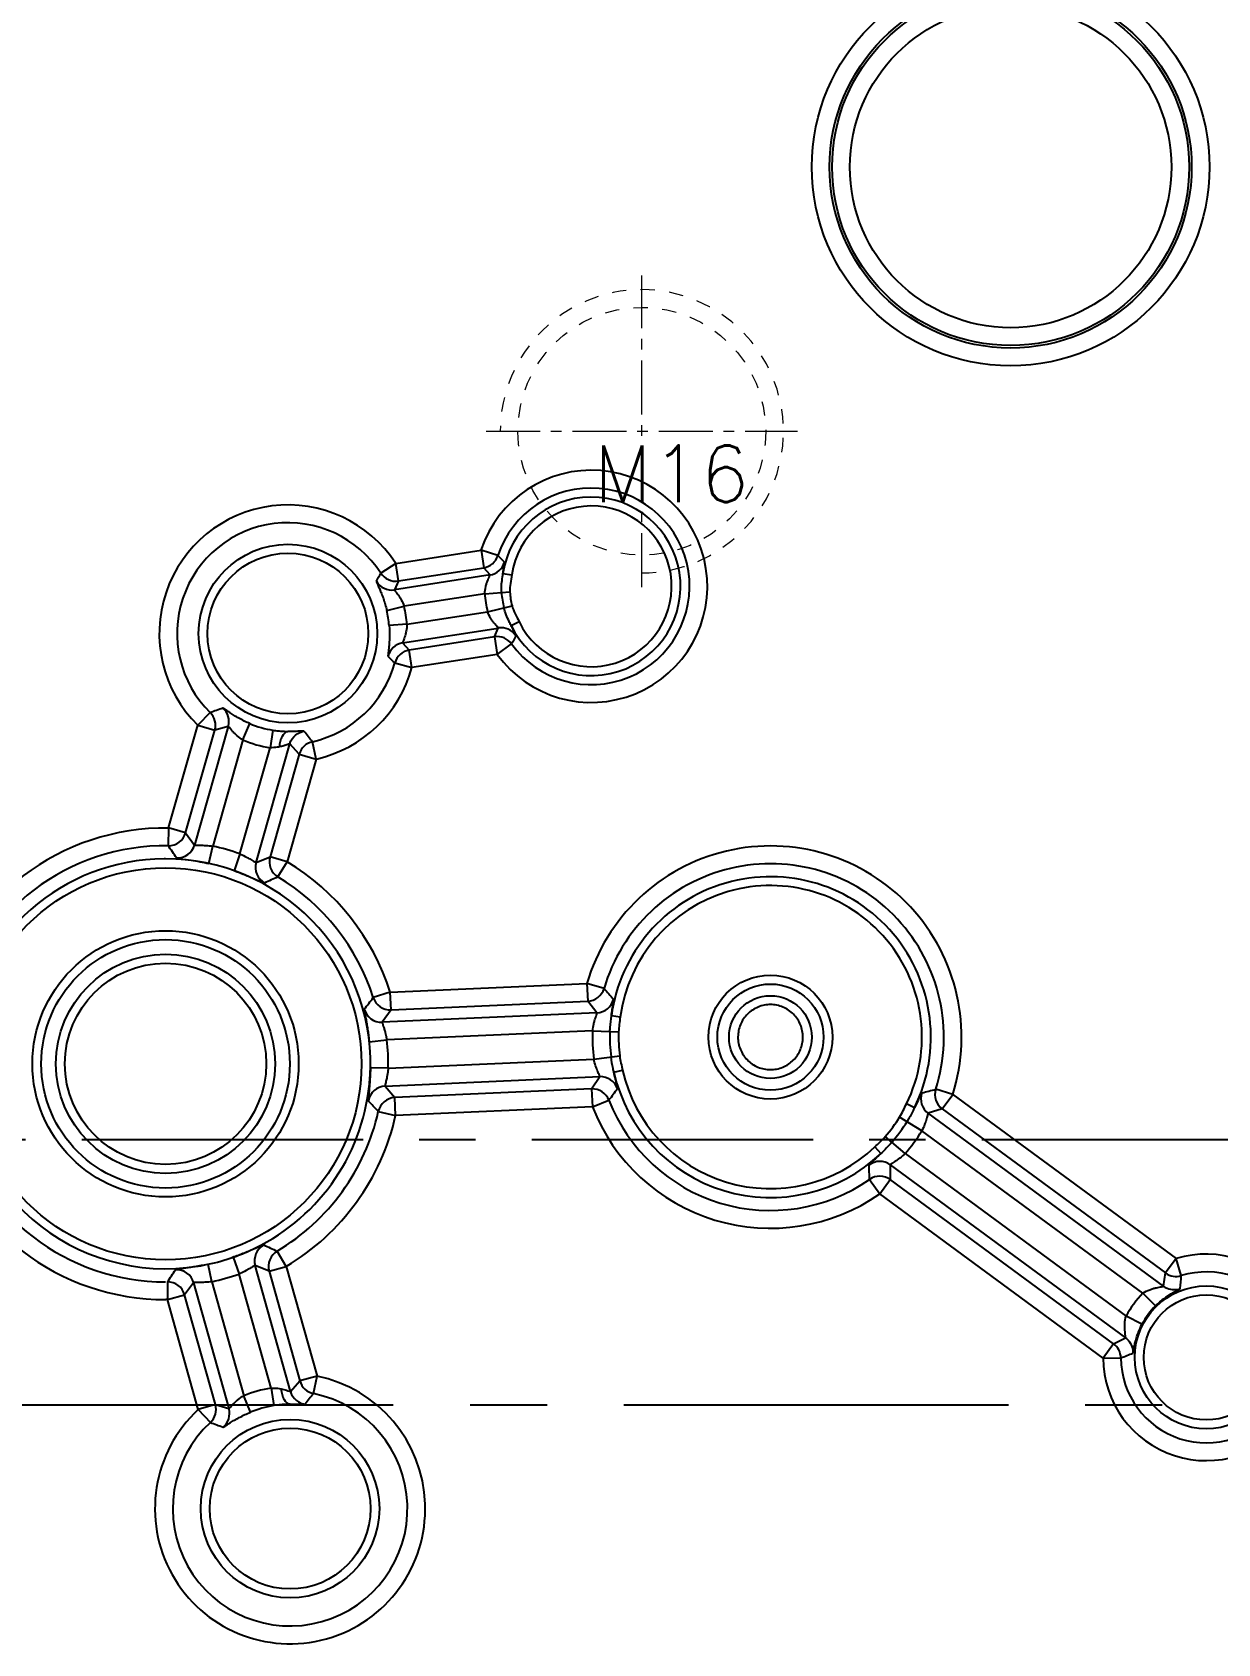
# Model space of a CAD drawing. Header units: millimetres. Extents: x -1265 to 1982, y -12197 to 1934.
# Drawn here: x -153.3 to -86.3, y -1144.9 to -1053.9 of the extents above; entities that cross this region are included whole.
import ezdxf

# ---------------------------------------------------------------- set-up
doc = ezdxf.new("R2010")
doc.units = ezdxf.units.MM
doc.header["$LTSCALE"] = 16.335
doc.linetypes.add('CENTER', pattern=[0.6, 0.375, -0.075, 0.075, -0.075])
doc.linetypes.add('HIDDEN', pattern=[0.2, 0.1, -0.1])
doc.layers.get('0').update_dxf_attribs({"linetype": 'CONTINUOUS'})
doc.layers.add('screw', color=33, linetype='CONTINUOUS', lineweight=13)
doc.styles.add('TXT', font='txt.shx', dxfattribs={"bigfont": 'gbcbig.shx'})

# ---------------------------------------------------------------- blocks, each defined once
blk = doc.blocks.new('screw_m16_g')
at = {"layer": 'screw', "color": 1, "linetype": 'CENTER', "ltscale": 0.497582}
for p, q in [((0, -8.8), (0, 8.8)), ((-8.8, 0), (8.8, 0))]:
    blk.add_line(p, q, dxfattribs=at)
at = {"layer": 'screw', "color": 33, "linetype": 'HIDDEN', "ltscale": 0.497582}
blk.add_circle((0, 0), 7, dxfattribs=at)
at = {"layer": 'screw', "color": 92, "linetype": 'HIDDEN', "ltscale": 0.497582}
blk.add_arc((0, 0), 8, 270, 180, dxfattribs=at)
at = {"layer": 'screw', "color": 6, "style": 'TXT'}
blk.add_text('M16', height=3.2, dxfattribs=at).set_placement((-2.72, -4))

msp = doc.modelspace()

# ---------------------------------------------------------------- linework, layer by layer
at = {"color": 7, "linetype": 'Continuous'}
for p, q in [((-132.748, -1083.896), (-127.931, -1083.146)), ((-127.931, -1083.146), (-127.777, -1084.139)), ((-126.977, -1083.46), (-127.931, -1083.146)), ((-132.748, -1083.896), (-133.59, -1084.444)), ((-132.594, -1084.888), (-132.748, -1083.896)), ((-132.594, -1084.888), (-127.777, -1084.139)), ((-127.421, -1084.548), (-127.777, -1084.139)), ((-127.421, -1084.548), (-132.823, -1085.388)), ((-132.594, -1084.888), (-132.823, -1085.388)), ((-126.691, -1084.467), (-126.194, -1084.54)), ((-127.718, -1085.61), (-132.277, -1086.32)), ((-127.718, -1085.61), (-126.3, -1085.512)), ((-133.254, -1086.549), (-132.277, -1086.32)), ((-132.119, -1087.334), (-127.56, -1086.624)), ((-127.56, -1086.624), (-126.179, -1086.287)), ((-132.119, -1087.334), (-133.12, -1087.412)), ((-132.357, -1088.387), (-126.955, -1087.547)), ((-127.169, -1088.044), (-126.955, -1087.547)), ((-126.234, -1087.401), (-125.783, -1087.181)), ((-132.357, -1088.387), (-131.986, -1088.794)), ((-127.169, -1088.044), (-131.986, -1088.794)), ((-127.169, -1088.044), (-127.014, -1089.037)), ((-127.014, -1089.037), (-126.201, -1088.448)), ((-132.8, -1089.52), (-131.832, -1089.786)), ((-131.832, -1089.786), (-131.986, -1088.794)), ((-127.013, -1089.036), (-131.832, -1089.786)), ((-143.228, -1092.324), (-143.933, -1093.04)), ((-145.583, -1098.842), (-143.933, -1093.04)), ((-142.207, -1093.103), (-144.114, -1099.807)), ((-143.933, -1093.04), (-142.967, -1093.315)), ((-142.207, -1093.103), (-142.967, -1093.315)), ((-141.381, -1093.87), (-140.989, -1092.945)), ((-144.617, -1099.117), (-142.967, -1093.315)), ((-141.381, -1093.87), (-143.087, -1099.867)), ((-140.64, -1100.795), (-138.733, -1094.091)), ((-139.685, -1093.316), (-139.839, -1094.308)), ((-138.199, -1094.672), (-138.733, -1094.091)), ((-137.233, -1094.946), (-137.454, -1093.967)), ((-141.545, -1100.306), (-139.839, -1094.308)), ((-138.199, -1094.672), (-139.849, -1100.474)), ((-137.233, -1094.946), (-138.883, -1100.748)), ((-138.199, -1094.672), (-137.233, -1094.946)), ((-145.583, -1098.842), (-145.596, -1099.847)), ((-144.617, -1099.117), (-145.583, -1098.842)), ((-144.617, -1099.117), (-144.114, -1099.807)), ((-143.3, -1100.849), (-143.087, -1099.867)), ((-141.545, -1100.306), (-141.881, -1101.253)), ((-140.64, -1100.795), (-139.849, -1100.474)), ((-138.883, -1100.748), (-139.849, -1100.474)), ((-139.401, -1101.609), (-138.883, -1100.748)), ((-133.06, -1108.116), (-121.946, -1107.626)), ((-121.946, -1107.626), (-121.902, -1108.629)), ((-120.982, -1107.908), (-121.946, -1107.626)), ((-133.06, -1108.116), (-134.016, -1108.421)), ((-133.015, -1109.12), (-133.06, -1108.116)), ((-133.015, -1109.12), (-121.902, -1108.629)), ((-121.379, -1109.28), (-121.902, -1108.629)), ((-133.015, -1109.12), (-133.511, -1109.815)), ((-121.379, -1109.28), (-133.511, -1109.815)), ((-120.066, -1109.523), (-120.564, -1109.456)), ((-121.633, -1110.296), (-133.244, -1110.808)), ((-121.633, -1110.296), (-120.156, -1110.349)), ((-134.243, -1110.917), (-133.244, -1110.808)), ((-133.173, -1112.41), (-121.562, -1111.898)), ((-121.562, -1111.898), (-120.096, -1111.715)), ((-133.173, -1112.41), (-134.178, -1112.39)), ((-133.351, -1113.423), (-121.22, -1112.888)), ((-121.683, -1113.582), (-121.22, -1112.888)), ((-120.423, -1112.64), (-119.933, -1112.53)), ((-133.351, -1113.423), (-132.797, -1114.072)), ((-121.683, -1113.582), (-132.797, -1114.072)), ((-132.753, -1115.075), (-132.797, -1114.072)), ((-121.683, -1113.582), (-121.639, -1114.585)), ((-101.282, -1113.9), (-102.24, -1113.598)), ((-101.877, -1114.709), (-101.282, -1113.9)), ((-101.282, -1113.9), (-88.667, -1123.168)), ((-133.733, -1114.856), (-132.753, -1115.075)), ((-121.639, -1114.585), (-132.753, -1115.075)), ((-121.639, -1114.585), (-120.703, -1114.22)), ((-103.449, -1114.652), (-103.899, -1114.431)), ((-101.877, -1114.709), (-102.673, -1114.959)), ((-89.377, -1124.727), (-102.673, -1114.959)), ((-101.877, -1114.709), (-89.262, -1123.977)), ((-103.027, -1115.945), (-104.284, -1115.168)), ((-90.537, -1125.122), (-103.027, -1115.945)), ((-105.682, -1116.857), (-105.336, -1117.221)), ((-103.976, -1117.237), (-105.093, -1116.27)), ((-103.976, -1117.237), (-91.486, -1126.413)), ((-105.981, -1118.69), (-105.407, -1119.514)), ((-105.407, -1119.514), (-104.812, -1118.704)), ((-104.811, -1117.87), (-104.812, -1118.704)), ((-92.197, -1127.972), (-104.812, -1118.704)), ((-104.811, -1117.87), (-91.516, -1127.638)), ((-92.791, -1128.782), (-105.407, -1119.514)), ((-141.926, -1123.088), (-141.594, -1124.037)), ((-138.93, -1123.605), (-139.445, -1122.742)), ((-88.667, -1123.168), (-89.262, -1123.977)), ((-88.373, -1124.128), (-88.667, -1123.168)), ((-143.138, -1124.469), (-143.347, -1123.486)), ((-139.791, -1130.478), (-141.594, -1124.037)), ((-138.695, -1130.667), (-140.687, -1123.551)), ((-139.898, -1123.876), (-140.687, -1123.551)), ((-139.898, -1123.876), (-138.93, -1123.605)), ((-139.898, -1123.876), (-138.161, -1130.077)), ((-138.93, -1123.605), (-137.194, -1129.806)), ((-89.377, -1124.727), (-89.262, -1123.977)), ((-145.647, -1124.479), (-145.638, -1125.483)), ((-144.165, -1124.525), (-144.671, -1125.212)), ((-144.165, -1124.525), (-142.173, -1131.641)), ((-143.138, -1124.469), (-141.334, -1130.91)), ((-145.638, -1125.483), (-145.728, -1125.483)), ((-145.638, -1125.483), (-144.671, -1125.212)), ((-143.902, -1131.685), (-145.638, -1125.483)), ((-142.935, -1131.414), (-144.671, -1125.212)), ((-90.537, -1125.122), (-89.831, -1125.836)), ((-90.593, -1126.873), (-91.486, -1126.413)), ((-92.197, -1127.972), (-91.516, -1127.638)), ((-92.197, -1127.972), (-92.791, -1128.782)), ((-92.791, -1128.782), (-91.787, -1128.775)), ((-139.791, -1130.478), (-139.634, -1131.47)), ((-138.695, -1130.667), (-138.161, -1130.077)), ((-137.194, -1129.806), (-138.161, -1130.077)), ((-137.394, -1130.791), (-137.194, -1129.806)), ((-142.935, -1131.414), (-143.902, -1131.685)), ((-142.935, -1131.414), (-142.173, -1131.641)), ((-140.953, -1131.839), (-141.334, -1130.91)), ((-143.902, -1131.685), (-143.22, -1132.422))]:
    msp.add_line(p, q, dxfattribs=at)
at = {"color": 1, "linetype": 'CENTER', "ltscale": 2.593646}
msp.add_line((-175.901, -1116.434), (248.209, -1116.434), dxfattribs=at)
at = {"color": 1, "linetype": 'CENTER', "ltscale": 3.545271}
msp.add_line((-258.846, -1131.434), (331.154, -1131.434), dxfattribs=at)
at = {"color": 7, "linetype": 'Continuous'}
for centre, radius in [((-98.014, -1061.506), 11.231), ((-98.014, -1061.506), 10.227), ((-98.014, -1061.506), 10.084), ((-98.014, -1061.506), 9.079), ((-138.838, -1087.86), 5.042), ((-138.838, -1087.86), 4.54), ((-145.751, -1112.163), 11.072), ((-145.751, -1112.163), 7.52), ((-145.751, -1112.163), 7.018), ((-145.751, -1112.163), 6.189), ((-145.751, -1112.163), 5.686), ((-111.581, -1110.655), 3.5), ((-111.581, -1110.655), 2.998), ((-111.581, -1110.655), 2.337), ((-86.959, -1128.745), 4.037), ((-86.959, -1128.745), 3.535), ((-138.716, -1137.288), 5.042), ((-138.716, -1137.288), 4.54)]:
    msp.add_circle(centre, radius, dxfattribs=at)
for centre, radius, start, end in [((-121.702, -1085.193), 6.557, 215.88721, 161.8086), ((-121.702, -1085.193), 5.553, 215.88082, 161.8086), ((-121.702, -1085.193), 5.042, 205.9698, 171.71962), ((-138.838, -1087.86), 7.266, 33.06225, 225.47661), ((-121.702, -1085.193), 4.54, 205.9698, 171.71961), ((-138.838, -1087.86), 6.262, 33.06225, 225.47661), ((-127.933, -1083.146), 1.006, 278.92961, 341.79194), ((-127.577, -1083.554), 1.006, 278.89391, 344.369), ((-163.654, -1068.351), 34.1, 330.95493, 331.84151), ((-132.977, -1084.394), 1.006, 210.57526, 278.79222), ((-132.747, -1083.895), 1.006, 213.01695, 278.75797), ((-121.702, -1085.193), 6.031, 183.96439, 193.72503), ((-121.702, -1085.193), 5.083, 183.9644, 193.72503), ((-121.702, -1085.193), 4.609, 183.96439, 193.72503), ((-138.838, -1087.86), 5.735, 4.4788, 13.21061), ((-138.838, -1087.86), 6.74, 4.4788, 13.21061), ((-126.801, -1088.54), 1.006, 33.32042, 98.79551), ((-132.201, -1089.381), 1.006, 98.89691, 167.04851), ((-127.016, -1089.038), 1.006, 35.89682, 98.75816), ((-138.838, -1087.86), 6.262, 282.76386, 344.62717), ((-131.83, -1089.787), 1.006, 98.93071, 164.67225), ((-138.838, -1087.86), 7.266, 282.76386, 344.62717), ((-17.858, -1445.124), 374.413, 109.44683, 109.56316), ((-143.934, -1093.042), 1.006, 344.24627, 45.48638), ((-143.174, -1092.828), 1.006, 344.16858, 48.84312), ((-138.838, -1087.86), 5.521, 247.06523, 261.17524), ((-138.838, -1087.86), 6.525, 247.06523, 261.17524), ((-138.708, -1087.019), 6.372, 261.17738, 263.78318), ((-138.702, -1086.965), 6.426, 263.78648, 266.32883), ((-138.689, -1086.739), 6.653, 266.33816, 268.71484), ((-137.232, -1094.949), 1.006, 102.75343, 163.99265), ((-429.092, -1327.43), 373.573, 38.67807, 38.79466), ((-145.751, -1112.163), 13.321, 89.27626, 164.84301), ((-145.584, -1098.84), 1.006, 269.24732, 343.99993), ((-145.751, -1112.163), 12.317, 89.27723, 164.84301), ((-233.633, -1159.481), 106.333, 33.66638, 34.11347), ((-145.081, -1099.53), 1.006, 266.96341, 344.05661), ((-145.751, -1112.163), 12.581, 70.46765, 77.77283), ((-138.881, -1100.747), 1.006, 164.23946, 238.99293), ((-111.581, -1110.655), 10.798, 342.51314, 163.70848), ((-145.752, -1112.161), 11.573, 90.3543, 171.87832), ((-145.751, -1112.05), 11.462, 90.00004, 90.36141), ((-145.751, -1112.163), 11.574, 358.87353, 90), ((-139.672, -1101.069), 1.006, 164.18367, 241.21961), ((-145.751, -1112.163), 13.321, 17.68311, 58.96324), ((-111.581, -1110.655), 9.794, 342.51314, 163.70848), ((-40.628, -1321.414), 240.978, 114.19722, 114.39465), ((-145.751, -1112.163), 12.317, 17.68311, 58.96324), ((-111.581, -1110.655), 9.062, 333.82429, 172.39733), ((-111.581, -1110.655), 8.56, 333.82429, 172.39733), ((-218.388, -1043.724), 106.322, 322.07186, 322.519), ((-133.057, -1108.115), 1.006, 197.6532, 272.40582), ((-121.948, -1107.625), 1.006, 272.65018, 343.77103), ((-121.424, -1108.275), 1.006, 272.58518, 346.35335), ((-133.554, -1108.81), 1.006, 195.36929, 272.46249), ((-111.581, -1110.655), 10.058, 177.9555, 187.09674), ((-111.581, -1110.655), 9.073, 177.9555, 187.09674), ((-111.581, -1110.655), 8.581, 177.95549, 187.09674), ((-145.751, -1112.171), 11.565, 176.34741, 275.99716), ((-136.781, -1111.421), 3.59, 9.83124, 11.86427), ((-145.751, -1112.163), 12.581, 358.87353, 6.17871), ((-146.041, -1112.13), 11.865, 354.26301, 359.0103), ((-121.177, -1113.893), 1.006, 18.61863, 92.46684), ((-111.581, -1110.655), 9.062, 192.65491, 313.56671), ((-111.581, -1110.655), 8.56, 192.65491, 313.56671), ((-145.748, -1112.165), 11.57, 293.88036, 354.28801), ((-133.306, -1114.428), 1.006, 92.58955, 169.62549), ((-132.75, -1115.076), 1.006, 92.64624, 167.39904), ((-121.641, -1114.586), 1.006, 21.28056, 92.39972), ((-64.742, -1155.075), 69.288, 143.20134, 143.86922), ((-102.076, -1114.149), 1.006, 159.78801, 233.63622), ((-101.28, -1113.9), 1.006, 162.53062, 233.56899), ((-145.751, -1112.163), 12.317, 300.79924, 347.36912), ((-145.751, -1112.163), 13.321, 300.79924, 347.36912), ((-311.113, -1277.984), 240.986, 42.60308, 42.80051), ((-111.581, -1110.655), 10.798, 201.34375, 304.87787), ((-111.581, -1110.655), 9.794, 201.34375, 304.87787), ((-145.751, -1112.163), 13.321, 195.15699, 270.09977), ((-145.751, -1112.163), 12.317, 195.15699, 270), ((-111.581, -1110.655), 8.581, 319.12488, 328.26613), ((-111.581, -1110.655), 9.073, 319.12489, 328.26612), ((-111.581, -1110.655), 10.058, 319.12488, 328.26612), ((-105.406, -1118.681), 1.006, 53.75457, 127.52273), ((-105.405, -1119.516), 1.006, 53.82123, 124.86026), ((-145.751, -1112.163), 11.576, 281.98966, 289.29484), ((-145.872, -1111.898), 11.865, 289.15805, 293.90543), ((-139.718, -1123.281), 1.006, 118.48542, 195.57862), ((-95.579, -1025.884), 106.328, 245.18819, 245.63531), ((-138.929, -1123.607), 1.006, 120.76925, 195.52162), ((-86.959, -1128.745), 5.833, 180.36103, 107.02998), ((-344.777, -988.741), 240.993, 325.71918, 325.9166), ((-145.133, -1124.797), 1.006, 15.70568, 92.74162), ((-145.789, -1111.884), 11.856, 276.03647, 282.15333), ((-145.751, -1112.163), 12.581, 281.98966, 289.29484), ((-142.942, -1120.851), 3.459, 292.92778, 294.10704), ((-86.959, -1128.745), 4.828, 180.36103, 107.02998), ((-88.668, -1123.166), 1.006, 233.81828, 287.05249), ((-443.89, -1097.985), 356.477, 355.6768, 355.79444), ((-145.639, -1125.486), 1.006, 15.76245, 90.51519), ((-86.959, -1128.745), 5.092, 134.64013, 152.75087), ((-86.959, -1128.745), 4.088, 134.64013, 152.75087), ((-92.794, -1128.781), 1.006, 0.33879, 53.57305), ((-222.513, -798.559), 355.15, 291.59746, 291.71553), ((-138.716, -1137.288), 7.634, 132.78586, 78.49863), ((-138.716, -1137.288), 6.894, 98.96612, 112.31837), ((-137.194, -1129.804), 1.006, 195.76998, 258.50168), ((-138.716, -1137.288), 6.63, 132.78586, 78.49863), ((-143.904, -1131.683), 1.006, 312.78186, 15.51218), ((-138.716, -1137.288), 5.89, 98.96612, 112.31837), ((-138.563, -1138.266), 6.88, 93.74249, 98.95772), ((-138.542, -1138.575), 7.19, 91.3923, 93.75111), ((-143.141, -1131.911), 1.006, 309.50006, 15.59235), ((-8.615, -770.113), 386.504, 249.61882, 249.73244)]:
    msp.add_arc(centre, radius, start, end, dxfattribs=at)
for points in [[(-126.977, -1083.46), (-126.854, -1083.581), (-126.731, -1083.703), (-126.608, -1083.825)], [(-125.961, -1087.988), (-126.041, -1088.142), (-126.121, -1088.295), (-126.201, -1088.448)], [(-132.8, -1089.521), (-132.926, -1089.398), (-133.054, -1089.277), (-133.181, -1089.155)], [(-138.287, -1093.508), (-138.178, -1093.442), (-138.055, -1093.395), (-137.93, -1093.375)], [(-120.982, -1107.906), (-120.805, -1108.109), (-120.626, -1108.31), (-120.447, -1108.512)], [(-120.066, -1109.523), (-120.102, -1109.797), (-120.147, -1110.072), (-120.156, -1110.349)], [(-120.096, -1111.715), (-120.062, -1111.99), (-119.994, -1112.26), (-119.933, -1112.53)], [(-103.02, -1113.802), (-102.76, -1113.735), (-102.5, -1113.666), (-102.239, -1113.598)], [(-104.284, -1115.168), (-104.138, -1114.932), (-104.022, -1114.68), (-103.899, -1114.431)], [(-105.682, -1116.857), (-105.481, -1116.666), (-105.275, -1116.48), (-105.093, -1116.27)], [(-105.98, -1118.69), (-105.993, -1118.421), (-106.006, -1118.152), (-106.018, -1117.883)], [(-138.237, -1131.26), (-138.125, -1131.326), (-137.999, -1131.372), (-137.87, -1131.391)], [(-137.394, -1130.79), (-137.553, -1130.99), (-137.711, -1131.19), (-137.87, -1131.39)]]:
    msp.add_open_spline(points, degree=3, dxfattribs=at)
for points, knots in [([(-126.691, -1084.467), (-126.681, -1084.378), (-126.66, -1084.222), (-126.631, -1084.042), (-126.615, -1083.935), (-126.607, -1083.88), (-126.605, -1083.848), (-126.605, -1083.829), (-126.608, -1083.825)], [0, 0, 0, 0, 0.41776, 0.728032, 0.8402, 0.922905, 0.975912, 1, 1, 1, 1]), ([(-133.842, -1084.907), (-133.849, -1084.918), (-133.822, -1084.966), (-133.794, -1085.05), (-133.725, -1085.19), (-133.644, -1085.377), (-133.545, -1085.613), (-133.4, -1086.005), (-133.307, -1086.324), (-133.254, -1086.549)], [0, 0, 0, 0, 0.022251, 0.077278, 0.164784, 0.283171, 0.430377, 0.602993, 1, 1, 1, 1]), ([(-127.718, -1085.61), (-127.716, -1085.476), (-127.686, -1085.278), (-127.617, -1085.034), (-127.56, -1084.876), (-127.508, -1084.748), (-127.457, -1084.645), (-127.44, -1084.594), (-127.414, -1084.552), (-127.421, -1084.548)], [0, 0, 0, 0, 0.363642, 0.533536, 0.686283, 0.814667, 0.913194, 0.976553, 1, 1, 1, 1]), ([(-126.773, -1085.545), (-126.779, -1085.448), (-126.784, -1085.086), (-126.727, -1084.729), (-126.691, -1084.467)], [0, 0, 0, 0, 0.268866, 1, 1, 1, 1]), ([(-126.194, -1084.54), (-126.223, -1084.701), (-126.278, -1085.022), (-126.311, -1085.349), (-126.3, -1085.512)], [0, 0, 0, 0, 0.500379, 1, 1, 1, 1]), ([(-132.823, -1085.388), (-132.829, -1085.394), (-132.797, -1085.428), (-132.769, -1085.472), (-132.697, -1085.557), (-132.618, -1085.664), (-132.525, -1085.799), (-132.398, -1086.014), (-132.317, -1086.193), (-132.277, -1086.32)], [0, 0, 0, 0, 0.023357, 0.085495, 0.182476, 0.309631, 0.461961, 0.632426, 1, 1, 1, 1]), ([(-126.955, -1087.547), (-126.949, -1087.54), (-126.986, -1087.508), (-127.018, -1087.464), (-127.099, -1087.382), (-127.187, -1087.276), (-127.289, -1087.143), (-127.429, -1086.931), (-127.517, -1086.752), (-127.56, -1086.624)], [0, 0, 0, 0, 0.023447, 0.086806, 0.185333, 0.313717, 0.466464, 0.636357, 1, 1, 1, 1]), ([(-126.234, -1087.401), (-126.27, -1087.327), (-126.429, -1087.004), (-126.574, -1086.669), (-126.64, -1086.399)], [0, 0, 0, 0, 0.229218, 1, 1, 1, 1]), ([(-126.179, -1086.287), (-126.14, -1086.446), (-126.009, -1086.748), (-125.859, -1087.037), (-125.783, -1087.181)], [0, 0, 0, 0, 0.499621, 1, 1, 1, 1]), ([(-133.12, -1087.412), (-133.102, -1087.643), (-133.094, -1087.975), (-133.113, -1088.392), (-133.135, -1088.647), (-133.156, -1088.85), (-133.179, -1089.005), (-133.18, -1089.093), (-133.191, -1089.147), (-133.181, -1089.155)], [0, 0, 0, 0, 0.397079, 0.56961, 0.716697, 0.835088, 0.92263, 0.977715, 1, 1, 1, 1]), ([(-132.119, -1087.334), (-132.118, -1087.467), (-132.141, -1087.662), (-132.198, -1087.905), (-132.245, -1088.062), (-132.288, -1088.189), (-132.33, -1088.291), (-132.344, -1088.342), (-132.364, -1088.383), (-132.357, -1088.387)], [0, 0, 0, 0, 0.367574, 0.538039, 0.690369, 0.817524, 0.914505, 0.976643, 1, 1, 1, 1]), ([(-125.961, -1087.988), (-125.958, -1087.983), (-125.965, -1087.965), (-125.976, -1087.935), (-126, -1087.886), (-126.048, -1087.788), (-126.131, -1087.626), (-126.198, -1087.484), (-126.234, -1087.401)], [0, 0, 0, 0, 0.024088, 0.077094, 0.159799, 0.271969, 0.582242, 1, 1, 1, 1]), ([(-140.989, -1092.945), (-141.203, -1092.854), (-141.503, -1092.707), (-141.864, -1092.495), (-142.08, -1092.355), (-142.251, -1092.24), (-142.379, -1092.145), (-142.457, -1092.103), (-142.5, -1092.066), (-142.512, -1092.071)], [0, 0, 0, 0, 0.395442, 0.567583, 0.714806, 0.833793, 0.922072, 0.977688, 1, 1, 1, 1]), ([(-141.381, -1093.87), (-141.499, -1093.802), (-141.662, -1093.68), (-141.851, -1093.504), (-141.968, -1093.379), (-142.061, -1093.273), (-142.133, -1093.179), (-142.172, -1093.14), (-142.2, -1093.097), (-142.207, -1093.103)], [0, 0, 0, 0, 0.362073, 0.531769, 0.684642, 0.813515, 0.912649, 0.976473, 1, 1, 1, 1]), ([(-139.312, -1094.26), (-139.304, -1094.152), (-139.267, -1093.941), (-139.162, -1093.622), (-138.974, -1093.399), (-138.838, -1093.39)], [0, 0, 0, 0, 0.312207, 0.605474, 1, 1, 1, 1]), ([(-138.733, -1094.091), (-138.736, -1094.084), (-138.773, -1094.1), (-138.817, -1094.111), (-138.906, -1094.145), (-138.971, -1094.166), (-139.008, -1094.178)], [0, 0, 0, 0, 0.074957, 0.276391, 0.590318, 1, 1, 1, 1]), ([(-138.381, -1093.386), (-138.415, -1093.387), (-138.567, -1093.392), (-138.719, -1093.393), (-138.838, -1093.39)], [0, 0, 0, 0, 0.221971, 1, 1, 1, 1]), ([(-138.733, -1094.091), (-138.717, -1094.034), (-138.627, -1093.802), (-138.448, -1093.605), (-138.287, -1093.508)], [0, 0, 0, 0, 0.239463, 1, 1, 1, 1]), ([(-137.93, -1093.375), (-137.937, -1093.365), (-137.987, -1093.372), (-138.067, -1093.367), (-138.21, -1093.379), (-138.318, -1093.383), (-138.381, -1093.386)], [0, 0, 0, 0, 0.078831, 0.273485, 0.582312, 1, 1, 1, 1]), ([(-139.312, -1094.26), (-139.354, -1094.268), (-139.527, -1094.3), (-139.705, -1094.313), (-139.839, -1094.308)], [0, 0, 0, 0, 0.240551, 1, 1, 1, 1]), ([(-139.008, -1094.178), (-139.031, -1094.185), (-139.131, -1094.216), (-139.233, -1094.243), (-139.312, -1094.26)], [0, 0, 0, 0, 0.225472, 1, 1, 1, 1]), ([(-144.114, -1099.807), (-144.112, -1099.815), (-144.073, -1099.815), (-144.02, -1099.82), (-143.92, -1099.818), (-143.795, -1099.818), (-143.641, -1099.82), (-143.402, -1099.83), (-143.214, -1099.848), (-143.087, -1099.867)], [0, 0, 0, 0, 0.024318, 0.084231, 0.177838, 0.302039, 0.453008, 0.624289, 1, 1, 1, 1]), ([(-141.545, -1100.306), (-141.504, -1100.323), (-141.349, -1100.393), (-141.199, -1100.473), (-141.09, -1100.535)], [0, 0, 0, 0, 0.260142, 1, 1, 1, 1]), ([(-145.133, -1100.535), (-145.13, -1100.539), (-145.113, -1100.544), (-145.062, -1100.558), (-145.012, -1100.565), (-144.973, -1100.571)], [0, 0, 0, 0, 0.093985, 0.290939, 1, 1, 1, 1]), ([(-144.973, -1100.571), (-144.752, -1100.605), (-144.191, -1100.674), (-143.634, -1100.776), (-143.3, -1100.849)], [0, 0, 0, 0, 0.395693, 1, 1, 1, 1]), ([(-141.881, -1101.252), (-141.654, -1101.333), (-141.33, -1101.457), (-140.925, -1101.626), (-140.674, -1101.737), (-140.471, -1101.826), (-140.316, -1101.899), (-140.222, -1101.929), (-140.17, -1101.957), (-140.157, -1101.951)], [0, 0, 0, 0, 0.387183, 0.559179, 0.707947, 0.828987, 0.919254, 0.976462, 1, 1, 1, 1]), ([(-141.09, -1100.535), (-141.058, -1100.554), (-140.949, -1100.617), (-140.843, -1100.683), (-140.768, -1100.73)], [0, 0, 0, 0, 0.296723, 1, 1, 1, 1]), ([(-140.768, -1100.73), (-140.738, -1100.748), (-140.699, -1100.773), (-140.659, -1100.792), (-140.643, -1100.798), (-140.64, -1100.795)], [0, 0, 0, 0, 0.71584, 0.911777, 1, 1, 1, 1]), ([(-120.564, -1109.456), (-120.549, -1109.326), (-120.52, -1109.098), (-120.48, -1108.835), (-120.458, -1108.675), (-120.446, -1108.594), (-120.445, -1108.546), (-120.442, -1108.518), (-120.447, -1108.512)], [0, 0, 0, 0, 0.411699, 0.724297, 0.838187, 0.922341, 0.976193, 1, 1, 1, 1]), ([(-134.523, -1109.078), (-134.532, -1109.089), (-134.517, -1109.146), (-134.51, -1109.245), (-134.475, -1109.412), (-134.435, -1109.63), (-134.385, -1109.9), (-134.314, -1110.334), (-134.268, -1110.678), (-134.242, -1110.917)], [0, 0, 0, 0, 0.023517, 0.080702, 0.170967, 0.292031, 0.440884, 0.612916, 1, 1, 1, 1]), ([(-121.633, -1110.296), (-121.618, -1110.166), (-121.582, -1109.978), (-121.52, -1109.743), (-121.474, -1109.592), (-121.434, -1109.471), (-121.398, -1109.374), (-121.386, -1109.323), (-121.372, -1109.284), (-121.379, -1109.28)], [0, 0, 0, 0, 0.373465, 0.544637, 0.696111, 0.821241, 0.915816, 0.976241, 1, 1, 1, 1]), ([(-120.648, -1110.331), (-120.646, -1110.255), (-120.629, -1109.963), (-120.591, -1109.672), (-120.564, -1109.456)], [0, 0, 0, 0, 0.258763, 1, 1, 1, 1]), ([(-111.574, -1108.818), (-111.812, -1108.818), (-112.295, -1108.913), (-112.907, -1109.318), (-113.317, -1109.928), (-113.464, -1110.647), (-113.323, -1111.368), (-112.918, -1111.981), (-112.309, -1112.391), (-111.827, -1112.492), (-111.589, -1112.492)], [0, 0, 0, 0, 0.125006, 0.250087, 0.375031, 0.49999, 0.624966, 0.749877, 0.875005, 1, 1, 1, 1]), ([(-111.589, -1112.492), (-111.35, -1112.492), (-110.868, -1112.397), (-110.256, -1111.992), (-109.845, -1111.382), (-109.699, -1110.663), (-109.839, -1109.942), (-110.245, -1109.329), (-110.853, -1108.919), (-111.335, -1108.818), (-111.574, -1108.818)], [0, 0, 0, 0, 0.125006, 0.250087, 0.375031, 0.49999, 0.624966, 0.749877, 0.875005, 1, 1, 1, 1]), ([(-133.511, -1109.815), (-133.514, -1109.817), (-133.513, -1109.835), (-133.507, -1109.86), (-133.493, -1109.904), (-133.466, -1109.988), (-133.419, -1110.125), (-133.382, -1110.243), (-133.363, -1110.31)], [0, 0, 0, 0, 0.024837, 0.080079, 0.166285, 0.281943, 0.594422, 1, 1, 1, 1]), ([(-133.363, -1110.31), (-133.354, -1110.34), (-133.319, -1110.463), (-133.288, -1110.588), (-133.268, -1110.683)], [0, 0, 0, 0, 0.237063, 1, 1, 1, 1]), ([(-134.177, -1112.335), (-134.182, -1112.58), (-134.194, -1112.935), (-134.228, -1113.384), (-134.253, -1113.667), (-134.277, -1113.898), (-134.292, -1114.069), (-134.302, -1114.176), (-134.3, -1114.226), (-134.299, -1114.243), (-134.295, -1114.247)], [0, 0, 0, 0, 0.382833, 0.55519, 0.705367, 0.827474, 0.918454, 0.976162, 0.992257, 1, 1, 1, 1]), ([(-121.22, -1112.888), (-121.213, -1112.883), (-121.231, -1112.846), (-121.248, -1112.796), (-121.292, -1112.702), (-121.342, -1112.585), (-121.401, -1112.439), (-121.483, -1112.21), (-121.536, -1112.026), (-121.562, -1111.898)], [0, 0, 0, 0, 0.023759, 0.084184, 0.178759, 0.303889, 0.455363, 0.626535, 1, 1, 1, 1]), ([(-120.423, -1112.64), (-120.438, -1112.572), (-120.501, -1112.286), (-120.557, -1111.997), (-120.585, -1111.776)], [0, 0, 0, 0, 0.238965, 1, 1, 1, 1]), ([(-133.247, -1112.912), (-133.254, -1112.948), (-133.28, -1113.072), (-133.309, -1113.194), (-133.33, -1113.281)], [0, 0, 0, 0, 0.296657, 1, 1, 1, 1]), ([(-133.173, -1112.41), (-133.177, -1112.454), (-133.194, -1112.622), (-133.222, -1112.789), (-133.247, -1112.912)], [0, 0, 0, 0, 0.26003, 1, 1, 1, 1]), ([(-120.224, -1113.57), (-120.219, -1113.564), (-120.224, -1113.536), (-120.23, -1113.488), (-120.249, -1113.409), (-120.285, -1113.252), (-120.348, -1112.993), (-120.397, -1112.768), (-120.423, -1112.64)], [0, 0, 0, 0, 0.023807, 0.07766, 0.161815, 0.275707, 0.588302, 1, 1, 1, 1]), ([(-133.33, -1113.281), (-133.338, -1113.314), (-133.349, -1113.36), (-133.355, -1113.404), (-133.355, -1113.421), (-133.351, -1113.423)], [0, 0, 0, 0, 0.715894, 0.911838, 1, 1, 1, 1]), ([(-103.021, -1113.803), (-103.028, -1113.805), (-103.042, -1113.83), (-103.067, -1113.871), (-103.103, -1113.944), (-103.173, -1114.09), (-103.286, -1114.331), (-103.389, -1114.536), (-103.449, -1114.652)], [0, 0, 0, 0, 0.023807, 0.07766, 0.161816, 0.275708, 0.588303, 1, 1, 1, 1]), ([(-103.449, -1114.652), (-103.48, -1114.715), (-103.61, -1114.978), (-103.747, -1115.237), (-103.865, -1115.427)], [0, 0, 0, 0, 0.238965, 1, 1, 1, 1]), ([(-102.673, -1114.959), (-102.681, -1114.959), (-102.691, -1114.999), (-102.709, -1115.048), (-102.733, -1115.149), (-102.768, -1115.272), (-102.814, -1115.422), (-102.893, -1115.653), (-102.967, -1115.829), (-103.027, -1115.945)], [0, 0, 0, 0, 0.023759, 0.084184, 0.178759, 0.303889, 0.455363, 0.626535, 1, 1, 1, 1]), ([(-104.721, -1116.592), (-104.771, -1116.65), (-104.968, -1116.867), (-105.179, -1117.07), (-105.336, -1117.221)], [0, 0, 0, 0, 0.258763, 1, 1, 1, 1]), ([(-105.336, -1117.221), (-105.429, -1117.313), (-105.594, -1117.472), (-105.79, -1117.653), (-105.908, -1117.763), (-105.968, -1117.819), (-105.999, -1117.855), (-106.019, -1117.876), (-106.018, -1117.883)], [0, 0, 0, 0, 0.411699, 0.724296, 0.838186, 0.922341, 0.976193, 1, 1, 1, 1]), ([(-103.976, -1117.237), (-104.069, -1117.329), (-104.215, -1117.452), (-104.411, -1117.597), (-104.541, -1117.686), (-104.648, -1117.755), (-104.737, -1117.809), (-104.779, -1117.841), (-104.814, -1117.862), (-104.811, -1117.87)], [0, 0, 0, 0, 0.373465, 0.544637, 0.696111, 0.821241, 0.915815, 0.976241, 1, 1, 1, 1]), ([(-140.199, -1122.397), (-140.213, -1122.391), (-140.267, -1122.42), (-140.365, -1122.451), (-140.525, -1122.526), (-140.737, -1122.617), (-140.998, -1122.731), (-141.414, -1122.902), (-141.747, -1123.025), (-141.978, -1123.105)], [0, 0, 0, 0, 0.023666, 0.08135, 0.172329, 0.294476, 0.444749, 0.617168, 1, 1, 1, 1]), ([(-143.293, -1123.474), (-143.532, -1123.525), (-143.881, -1123.593), (-144.326, -1123.663), (-144.607, -1123.702), (-144.838, -1123.732), (-145.008, -1123.755), (-145.114, -1123.77), (-145.163, -1123.784), (-145.179, -1123.788), (-145.181, -1123.793)], [0, 0, 0, 0, 0.382856, 0.555206, 0.705374, 0.827478, 0.918456, 0.976162, 0.992257, 1, 1, 1, 1]), ([(-140.687, -1123.551), (-140.693, -1123.546), (-140.724, -1123.563), (-140.767, -1123.585), (-140.845, -1123.634), (-140.943, -1123.694), (-141.065, -1123.768), (-141.26, -1123.878), (-141.418, -1123.958), (-141.529, -1124.008)], [0, 0, 0, 0, 0.024173, 0.083211, 0.175522, 0.298226, 0.44803, 0.619289, 1, 1, 1, 1]), ([(-143.138, -1124.469), (-143.266, -1124.487), (-143.453, -1124.504), (-143.693, -1124.513), (-143.847, -1124.515), (-143.971, -1124.515), (-144.071, -1124.512), (-144.124, -1124.517), (-144.163, -1124.517), (-144.165, -1124.525)], [0, 0, 0, 0, 0.375711, 0.546992, 0.697961, 0.822162, 0.915769, 0.975682, 1, 1, 1, 1]), ([(-90.537, -1125.122), (-90.421, -1125.038), (-90.23, -1124.942), (-89.97, -1124.854), (-89.789, -1124.808), (-89.631, -1124.776), (-89.517, -1124.757), (-89.447, -1124.745), (-89.409, -1124.739), (-89.391, -1124.734), (-89.377, -1124.73), (-89.377, -1124.727)], [0, 0, 0, 0, 0.346546, 0.512817, 0.666299, 0.799712, 0.905173, 0.944857, 0.97446, 0.992995, 1, 1, 1, 1]), ([(-89.831, -1125.836), (-89.669, -1125.676), (-89.42, -1125.465), (-89.081, -1125.234), (-88.868, -1125.104), (-88.69, -1125.007), (-88.558, -1124.937), (-88.474, -1124.894), (-88.44, -1124.871), (-88.428, -1124.862), (-88.428, -1124.858)], [0, 0, 0, 0, 0.39723, 0.568738, 0.715074, 0.833608, 0.921945, 0.977775, 0.992996, 1, 1, 1, 1]), ([(-89.377, -1124.727), (-89.314, -1124.773), (-89.026, -1124.928), (-88.66, -1124.945), (-88.428, -1124.858)], [0, 0, 0, 0, 0.238384, 1, 1, 1, 1]), ([(-91.516, -1127.638), (-91.513, -1127.638), (-91.513, -1127.622), (-91.514, -1127.604), (-91.519, -1127.566), (-91.53, -1127.496), (-91.545, -1127.381), (-91.562, -1127.221), (-91.572, -1127.034), (-91.566, -1126.76), (-91.532, -1126.549), (-91.486, -1126.413)], [0, 0, 0, 0, 0.007005, 0.02554, 0.055143, 0.094827, 0.200288, 0.333702, 0.487184, 0.653454, 1, 1, 1, 1]), ([(-91.108, -1128.505), (-91.104, -1128.504), (-91.099, -1128.49), (-91.087, -1128.45), (-91.07, -1128.357), (-91.044, -1128.211), (-91.004, -1128.012), (-90.945, -1127.77), (-90.825, -1127.378), (-90.697, -1127.076), (-90.593, -1126.873)], [0, 0, 0, 0, 0.006997, 0.022222, 0.07789, 0.166091, 0.2845, 0.430642, 0.601978, 1, 1, 1, 1]), ([(-91.516, -1127.638), (-91.453, -1127.684), (-91.22, -1127.914), (-91.093, -1128.257), (-91.108, -1128.505)], [0, 0, 0, 0, 0.238384, 1, 1, 1, 1]), ([(-139.791, -1130.478), (-139.742, -1130.476), (-139.553, -1130.475), (-139.364, -1130.498), (-139.227, -1130.526)], [0, 0, 0, 0, 0.25799, 1, 1, 1, 1]), ([(-139.227, -1130.526), (-139.176, -1130.536), (-139.018, -1130.572), (-138.864, -1130.622), (-138.759, -1130.655)], [0, 0, 0, 0, 0.319229, 1, 1, 1, 1]), ([(-139.227, -1130.526), (-139.217, -1130.635), (-139.176, -1130.846), (-139.059, -1131.169), (-138.856, -1131.379), (-138.716, -1131.387)], [0, 0, 0, 0, 0.311512, 0.602141, 1, 1, 1, 1]), ([(-142.173, -1131.641), (-142.166, -1131.646), (-142.137, -1131.606), (-142.097, -1131.57), (-142.024, -1131.48), (-141.929, -1131.38), (-141.809, -1131.26), (-141.617, -1131.092), (-141.453, -1130.975), (-141.334, -1130.91)], [0, 0, 0, 0, 0.023439, 0.086569, 0.18484, 0.31304, 0.465706, 0.635739, 1, 1, 1, 1]), ([(-138.759, -1130.655), (-138.744, -1130.66), (-138.728, -1130.662), (-138.697, -1130.673), (-138.695, -1130.667)], [0, 0, 0, 0, 0.725263, 1, 1, 1, 1]), ([(-138.716, -1131.387), (-138.599, -1131.384), (-138.394, -1131.384), (-138.156, -1131.392), (-138.014, -1131.397), (-137.942, -1131.4), (-137.899, -1131.396), (-137.874, -1131.396), (-137.87, -1131.391)], [0, 0, 0, 0, 0.414609, 0.726573, 0.839882, 0.923421, 0.976663, 1, 1, 1, 1]), ([(-138.695, -1130.667), (-138.678, -1130.726), (-138.587, -1130.962), (-138.403, -1131.163), (-138.237, -1131.26)], [0, 0, 0, 0, 0.23971, 1, 1, 1, 1]), ([(-142.502, -1132.687), (-142.489, -1132.692), (-142.445, -1132.657), (-142.365, -1132.616), (-142.235, -1132.524), (-142.059, -1132.413), (-141.838, -1132.277), (-141.471, -1132.071), (-141.168, -1131.928), (-140.953, -1131.839)], [0, 0, 0, 0, 0.022364, 0.077991, 0.166344, 0.285478, 0.432972, 0.605259, 1, 1, 1, 1])]:
    msp.add_open_spline(points, degree=3, knots=knots, dxfattribs=at)

# ---------------------------------------------------------------- block references
at = {"layer": 'screw'}
msp.add_blockref('screw_m16_g', (-118.846, -1076.434), dxfattribs=at)

doc.saveas('drawing.dxf')
